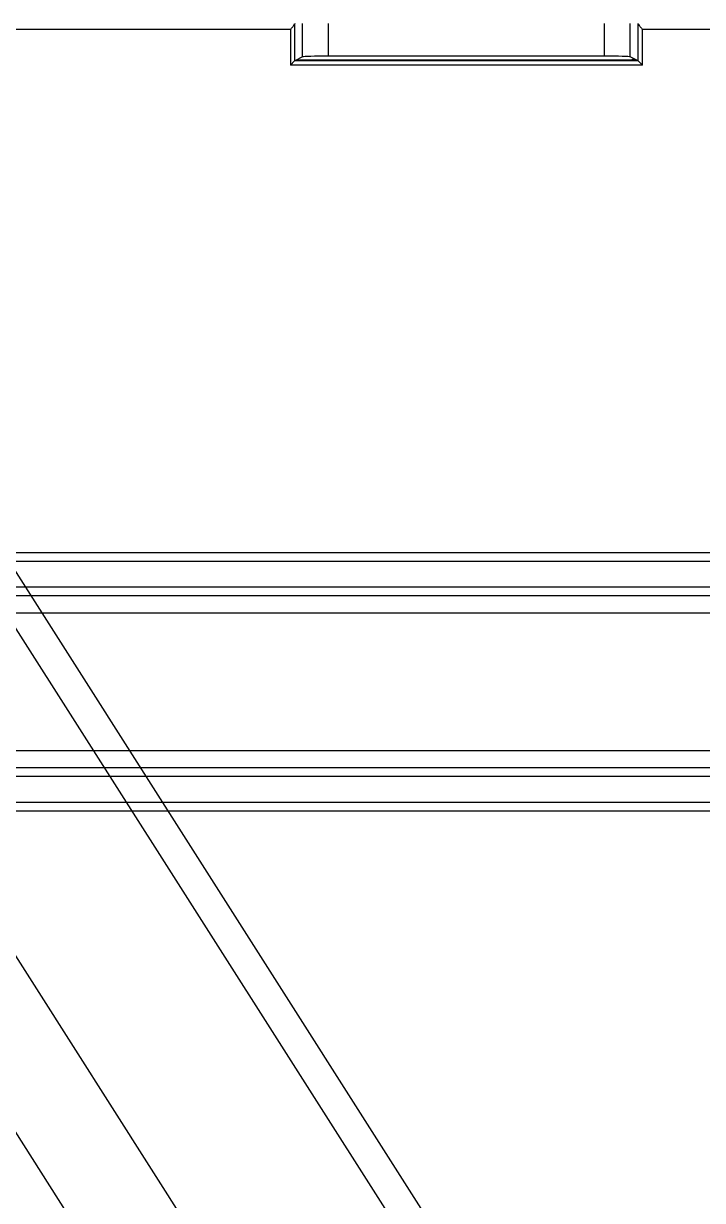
# Model space of a CAD drawing. Header units: millimetres. Extents: x 562 to 17351, y 2396 to 6995.
# Drawn here: x 12204.3 to 12283.2, y 4406.9 to 4543.7 of the extents above; entities that cross this region are included whole.
import ezdxf

# ---------------------------------------------------------------- set-up
doc = ezdxf.new("R2010")
doc.units = ezdxf.units.MM
doc.layers.add('02___PRT_ALL_AXES', color=7, linetype='Continuous')

# ---------------------------------------------------------------- blocks, each defined once
blk = doc.blocks.new('DTGCNV')
at = {"color": 7, "linetype": 'Continuous'}
for p, q in [((12813.1, 5009.5), (12740.97, 5009.5)), ((12813.1, 5009.5), (12813.1, 5005.36)), ((12813.59, 5010.16), (12813.59, 5005.86)), ((12814.52, 5006.33), (12814.52, 5010.2)), ((12817.52, 5006.4), (12817.52, 5010.2)), ((12849.62, 5006.4), (12849.62, 5010.2)), ((12852.62, 5006.33), (12852.62, 5010.2)), ((12853.55, 5005.86), (12853.55, 5010.16)), ((12854.04, 5005.36), (12854.04, 5009.5)), ((12888.1, 5009.5), (12854.04, 5009.5)), ((12813.59, 5005.86), (12813.1, 5005.36)), ((12814.52, 5006.33), (12813.6, 5005.86)), ((12853.54, 5005.86), (12813.6, 5005.86)), ((12853.37, 5005.95), (12813.77, 5005.95)), ((12849.62, 5006.4), (12817.52, 5006.4)), ((12853.54, 5005.86), (12852.62, 5006.33)), ((12854.04, 5005.36), (12853.55, 5005.86)), ((12854.04, 5005.36), (12813.1, 5005.36)), ((12759.91, 4979.78), (12838.25, 4856.8)), ((12719.01, 4978.83), (12910.96, 4677.53)), ((12883.39, 4779.44), (12757.68, 4976.76)), ((12735.19, 4973.91), (12923.33, 4678.59))]:
    blk.add_line(p, q, dxfattribs=at)
at = {"color": 4, "linetype": 'Continuous'}
blk.add_arc((12855.62, 4999.32), 7.25, 110.668, 113.8908, dxfattribs=at)
at = {"color": 7, "linetype": 'Continuous'}
for centre, major_axis, ratio, start_param, end_param in [((12813.61, 5009.5), (0, 0.7), 0.052408, 0, 0.329), ((12853.53, 5009.5), (0, 0.7), 0.052408, -0.329, 0), ((12813.6, 5005.36), (0, 0.5), 0.052408, 0.02618, 0.05236), ((12817.52, 5006.32), (3, 0), 0.026186, 1.570796, 3.089233), ((12849.62, 5006.32), (3, 0), 0.026186, 0.05236, 1.570796), ((12853.54, 5005.36), (0, 0.5), 0.052408, -0.05236, -0.02618)]:
    blk.add_ellipse(centre, major_axis=major_axis, ratio=ratio, start_param=start_param, end_param=end_param, dxfattribs=at)
for points, knots in [([(12813.1, 5009.5), (12813.12, 5009.53), (12813.18, 5009.59), (12813.26, 5009.69), (12813.34, 5009.78), (12813.41, 5009.87), (12813.47, 5009.95), (12813.51, 5010), (12813.53, 5010.04), (12813.56, 5010.08), (12813.57, 5010.1), (12813.58, 5010.12), (12813.59, 5010.14), (12813.59, 5010.15), (12813.59, 5010.16), (12813.59, 5010.16)], [0, 0, 0, 0, 0.152678, 0.303619, 0.450743, 0.591561, 0.722626, 0.783052, 0.839064, 0.889738, 0.93406, 0.953523, 0.971039, 0.986537, 1, 1, 1, 1]), ([(12853.55, 5010.16), (12853.55, 5010.16), (12853.55, 5010.15), (12853.55, 5010.14), (12853.56, 5010.12), (12853.57, 5010.1), (12853.58, 5010.08), (12853.61, 5010.04), (12853.63, 5010), (12853.67, 5009.95), (12853.73, 5009.87), (12853.8, 5009.78), (12853.88, 5009.69), (12853.96, 5009.59), (12854.02, 5009.53), (12854.04, 5009.5)], [0, 0, 0, 0, 0.013463, 0.028958, 0.046471, 0.065932, 0.110248, 0.160922, 0.216933, 0.277361, 0.408429, 0.549248, 0.696374, 0.84732, 1, 1, 1, 1])]:
    blk.add_open_spline(points, degree=3, knots=knots, dxfattribs=at)
blk = doc.blocks.new('*U61')
blk.add_blockref('DTGCNV', (-13016.62, -4845.2))
blk = doc.blocks.new('*U62')
at = {"color": 0, "linetype": 'ByBlock', "lineweight": -2, "transparency": 16777216}
blk.add_blockref('*U61', (0, 337.5), dxfattribs=at)
blk = doc.blocks.new('dfx')
at = {"color": 114, "linetype": 'Continuous', "lineweight": -3, "true_color": 0x139b48}
for p, q in [((13147.48, 8801.23), (13701.48, 8801.23)), ((13147.48, 8796.23), (13701.48, 8796.23)), ((13147.48, 8794.23), (13701.48, 8794.23)), ((13147.48, 8778.23), (13701.48, 8778.23)), ((13147.48, 8776.23), (13701.48, 8776.23)), ((13147.48, 8771.23), (13701.48, 8771.23))]:
    blk.add_line(p, q, dxfattribs=at)
at = {"layer": '02___PRT_ALL_AXES', "color": 114, "linetype": 'Continuous', "lineweight": -3, "true_color": 0x139b48}
for p, q in [((13151.45, 8800.23), (13697.51, 8800.23)), ((13151.45, 8797.23), (13697.51, 8797.23)), ((13151.45, 8775.23), (13697.51, 8775.23)), ((13151.45, 8772.23), (13697.51, 8772.23))]:
    blk.add_line(p, q, dxfattribs=at)
blk = doc.blocks.new('*U142')
blk.add_blockref('dfx', (-13416.98, -8530.48))
blk = doc.blocks.new('*U143')
at = {"color": 0, "linetype": 'ByBlock', "lineweight": -2, "transparency": 16777216}
blk.add_blockref('*U142', (0, 0), dxfattribs=at)

msp = doc.modelspace()

# ---------------------------------------------------------------- block references
for name, p in [('*U62', (12438.816, 4041.217)), ('*U143', (12431.316, 4211.467))]:
    msp.add_blockref(name, p)

doc.saveas('drawing.dxf')
